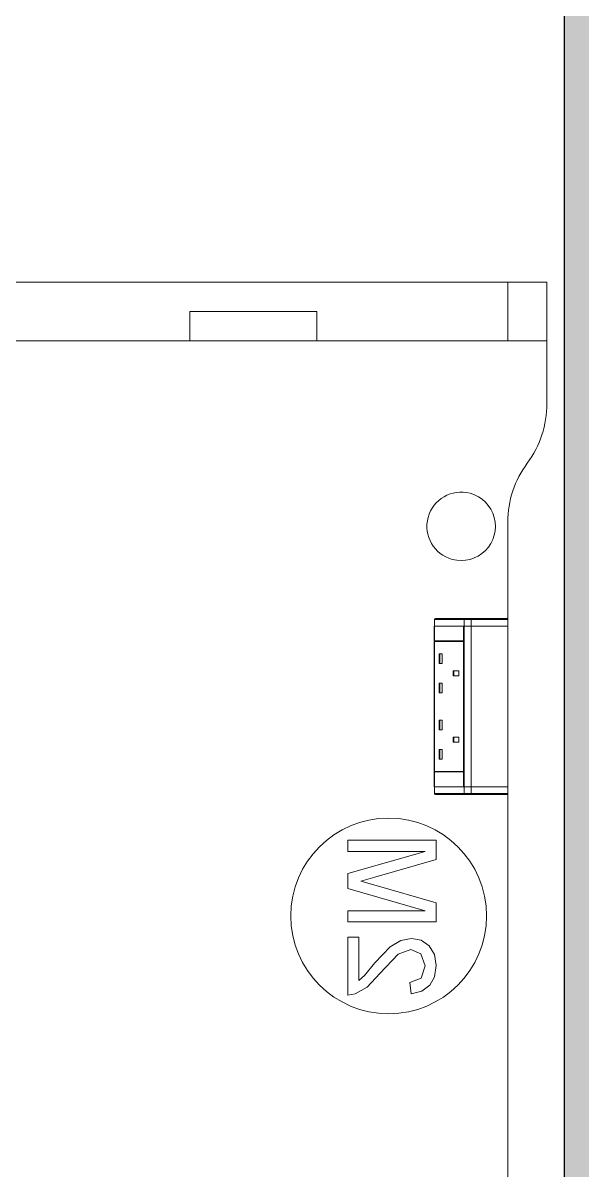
# Model space of a CAD drawing. Header units: millimetres. Extents: x 155927 to 326028, y -36033 to 97293.
# Drawn here: x 216748 to 217319, y 10068 to 11241 of the extents above; entities that cross this region are included whole.
import ezdxf

# ---------------------------------------------------------------- set-up
doc = ezdxf.new("R2010")
doc.units = ezdxf.units.MM
doc.header["$MEASUREMENT"] = 0
for name, color, linetype, lineweight in [('A-WALL-PATT', 7, 'CONTINUOUS', 9), ('I-FURN', 8, 'CONTINUOUS', 9), ('I-WALL', 7, 'CONTINUOUS', 9)]:
    doc.layers.add(name, color=color, linetype=linetype, lineweight=lineweight)

msp = doc.modelspace()

# ---------------------------------------------------------------- hatches: boundary and pattern name
at = {"layer": 'A-WALL-PATT'}
msp.add_hatch(color=256, dxfattribs=at).paths.add_polyline_path([(217300.8, 9369.6), (217402.8, 9369.6), (217402.8, 13505.6), (217300.8, 13505.6), (217300.8, 10128.1)], flags=0)

# ---------------------------------------------------------------- linework, layer by layer
at = {"layer": 'I-FURN'}
for p, q in [((216483.1, 10975.6), (217283.1, 10975.6)), ((217283.1, 10975.6), (216483.1, 10975.6)), ((216483.1, 10975.6), (217283.1, 10975.6)), ((217243.1, 10975.6), (216523.1, 10975.6)), ((217283.1, 10975.6), (217243.1, 10975.6)), ((217243.1, 10975.6), (217243.1, 10915.6)), ((217243.1, 10975.6), (217243.1, 10915.6)), ((217283.1, 10975.6), (217283.1, 10915.6)), ((217283.1, 10975.6), (217283.1, 10915.6)), ((217283.1, 10851.7), (217283.1, 10975.6)), ((217283.1, 10975.6), (217283.1, 10851.7)), ((216918.1, 10945.6), (217048.1, 10945.6)), ((217048.1, 10945.6), (216918.1, 10945.6)), ((216918.1, 10945.6), (216918.1, 10915.6)), ((216918.1, 10915.6), (216918.1, 10945.6)), ((217048.1, 10945.6), (217048.1, 10915.6)), ((217048.1, 10945.6), (217048.1, 10915.6)), ((216918.1, 10915.6), (216483.1, 10915.6)), ((216523.1, 10915.6), (217243.1, 10915.6)), ((217048.1, 10915.6), (216918.1, 10915.6)), ((217283.1, 10915.6), (217048.1, 10915.6)), ((217243.1, 10915.6), (217283.1, 10915.6)), ((217243.1, 10631), (217243.1, 10730.6)), ((217243.1, 10730.6), (217243.1, 10631)), ((217168, 10609), (217168, 10624)), ((217168, 10624), (217197.9, 10624)), ((217168.2, 10631), (217168.2, 10624)), ((217168.2, 10631), (217168.4, 10631)), ((217168.2, 10631), (217168.2, 10624)), ((217168.2, 10624), (217168.2, 10631)), ((217168.2, 10624), (217168.4, 10624)), ((217168.2, 10623.9), (217168.2, 10460)), ((217168.4, 10631), (217198.7, 10631)), ((217168.4, 10631), (217168.4, 10624)), ((217168.4, 10624), (217198.7, 10624)), ((217168.6, 10631.8), (217168.6, 10631.8)), ((217199.5, 10632), (217169.2, 10632)), ((217199.5, 10632), (217169.2, 10632)), ((217197.9, 10624), (217197.9, 10609)), ((217198.1, 10609), (217198.1, 10623.9)), ((217198.1, 10623.9), (217198.7, 10623.9)), ((217198.7, 10631), (217205.6, 10631)), ((217198.7, 10631), (217198.7, 10624)), ((217198.7, 10624), (217205.6, 10624)), ((217205.6, 10623.9), (217198.7, 10623.9)), ((217198.7, 10623.9), (217198.7, 10460)), ((217199.5, 10632), (217238.1, 10632)), ((217205, 10632), (217199.5, 10632)), ((217242.1, 10632), (217205, 10632)), ((217205.6, 10631), (217243.1, 10631)), ((217205.6, 10631), (217205.6, 10624)), ((217205.6, 10624), (217243.1, 10624)), ((217243.1, 10623.9), (217205.6, 10623.9)), ((217205.6, 10623.9), (217205.6, 10460)), ((217238.1, 10632), (217238.1, 10631)), ((217238.1, 10632), (217242.1, 10632)), ((217243.1, 10624), (217243.1, 10631)), ((217243.1, 10631), (217243.1, 10624)), ((217243.1, 10460), (217243.1, 10623.9)), ((217243.1, 10623.9), (217243.1, 10460)), ((217197.9, 10609), (217168, 10609)), ((217168, 10608.5), (217197.9, 10608.5)), ((217168, 10475.5), (217168, 10608.5)), ((217168.4, 10608.5), (217168.4, 10609)), ((217197.9, 10608.5), (217197.9, 10475.5)), ((217198.1, 10475.5), (217198.1, 10608.5)), ((217173.1, 10595.9), (217173.1, 10585.9)), ((217173.1, 10595.9), (217175.9, 10595.9)), ((217173.8, 10595.9), (217173.8, 10585.9)), ((217175.9, 10595.9), (217175.9, 10585.9)), ((217173.1, 10585.9), (217175.9, 10585.9)), ((217187.4, 10578.4), (217187.4, 10573.4)), ((217193.1, 10578.4), (217187.4, 10578.4)), ((217188.1, 10578.4), (217188.1, 10573.4)), ((217193.1, 10573.4), (217193.1, 10578.4)), ((217173.1, 10565.9), (217173.1, 10555.9)), ((217173.1, 10565.9), (217175.9, 10565.9)), ((217173.8, 10565.9), (217173.8, 10555.9)), ((217175.9, 10565.9), (217175.9, 10555.9)), ((217187.4, 10573.4), (217193.1, 10573.4)), ((217173.1, 10555.9), (217175.9, 10555.9)), ((217173.1, 10528.1), (217173.1, 10518.1)), ((217173.1, 10528.1), (217175.9, 10528.1)), ((217173.1, 10518.1), (217175.9, 10518.1)), ((217173.8, 10528.1), (217173.8, 10518.1)), ((217175.9, 10528.1), (217175.9, 10518.1)), ((217187.4, 10510.6), (217187.4, 10505.6)), ((217187.4, 10510.6), (217193.1, 10510.6)), ((217187.4, 10505.6), (217193.1, 10505.6)), ((217188.1, 10510.6), (217188.1, 10505.6)), ((217193.1, 10510.6), (217193.1, 10505.6)), ((217173.1, 10498.1), (217173.1, 10488.1)), ((217173.1, 10498.1), (217175.9, 10498.1)), ((217173.8, 10498.1), (217173.8, 10488.1)), ((217175.9, 10498.1), (217175.9, 10488.1)), ((217173.1, 10488.1), (217175.9, 10488.1)), ((217168, 10475.5), (217197.9, 10475.5)), ((217168, 10475), (217197.9, 10475)), ((217168, 10460), (217168, 10475)), ((217168.4, 10475), (217168.4, 10475.5)), ((217197.9, 10475), (217197.9, 10460)), ((217198.1, 10460), (217198.1, 10475)), ((217197.9, 10460), (217168, 10460)), ((217168.2, 10459.9), (217168.2, 10452.9)), ((217168.4, 10459.9), (217168.2, 10459.9)), ((217168.2, 10459.9), (217168.2, 10452.9)), ((217168.2, 10459.9), (217168.2, 10452.9)), ((217168.4, 10452.9), (217168.4, 10459.9)), ((217198.7, 10459.9), (217168.4, 10459.9)), ((217197.9, 10460), (217200.3, 10460)), ((217198.7, 10460), (217198.1, 10460)), ((217198.7, 10460), (217205.6, 10460)), ((217198.7, 10452.9), (217198.7, 10459.9)), ((217205.6, 10459.9), (217198.7, 10459.9)), ((217205.6, 10460), (217243.1, 10460)), ((217205.6, 10452.9), (217205.6, 10459.9)), ((217243.1, 10459.9), (217205.6, 10459.9)), ((217243.1, 10452.9), (217243.1, 10459.9)), ((217243.1, 10452.9), (217243.1, 10459.9)), ((217168.4, 10452.9), (217168.2, 10452.9)), ((217198.7, 10452.9), (217168.4, 10452.9)), ((217168.6, 10452.1), (217168.6, 10452.2)), ((217169.2, 10451.9), (217199.5, 10451.9)), ((217169.2, 10451.9), (217199.5, 10451.9)), ((217205.6, 10452.9), (217198.7, 10452.9)), ((217238.1, 10451.9), (217199.5, 10451.9)), ((217199.5, 10451.9), (217205, 10451.9)), ((217205, 10451.9), (217242.1, 10451.9)), ((217243.1, 10452.9), (217205.6, 10452.9)), ((217238.1, 10452.9), (217238.1, 10451.9)), ((217242.1, 10451.9), (217238.1, 10451.9)), ((217242.1, 10451.9), (217242.1, 10451.9)), ((217243.1, 9620.6), (217243.1, 10452.9)), ((217243.1, 10452.9), (217243.1, 9620.6)), ((217169.9, 10405.2), (217079.5, 10405.2)), ((217079.5, 10405.2), (217079.5, 10393.9)), ((217169.9, 10385.7), (217169.9, 10405.2)), ((217079.5, 10393.9), (217158.6, 10393.9)), ((217158.6, 10393.9), (217079.5, 10371.1)), ((217107.3, 10367.5), (217169.9, 10385.7)), ((217079.5, 10371.1), (217079.5, 10355.8)), ((217092.9, 10363.5), (217107.3, 10367.5)), ((217079.5, 10355.8), (217158.6, 10333.1)), ((217106.2, 10359.8), (217092.9, 10363.5)), ((217169.9, 10341.3), (217106.2, 10359.8)), ((217158.6, 10333.1), (217079.5, 10333.1)), ((217079.5, 10333.1), (217079.5, 10321.8)), ((217169.9, 10321.8), (217169.9, 10341.3)), ((217079.5, 10321.8), (217169.9, 10321.8)), ((217090.8, 10306.3), (217079.5, 10306.3)), ((217079.5, 10306.3), (217079.5, 10246.9)), ((217090.8, 10261.9), (217090.8, 10306.3)), ((217122.9, 10296.2), (217107.4, 10280)), ((217134, 10302.9), (217122.9, 10296.2)), ((217144.7, 10304.9), (217134, 10302.9)), ((217154.6, 10303), (217144.7, 10304.9)), ((217162.7, 10297.4), (217154.6, 10303)), ((217168.1, 10288.6), (217162.7, 10297.4)), ((217112.4, 10269.2), (217131.2, 10288.7)), ((217131.2, 10288.7), (217144, 10293.6)), ((217144, 10293.6), (217154.4, 10289)), ((217154.4, 10289), (217158.6, 10276.9)), ((217169.9, 10277.2), (217168.1, 10288.6)), ((217107.4, 10280), (217096.6, 10267)), ((217158.6, 10276.9), (217154.5, 10264.4)), ((217168.3, 10265.8), (217169.9, 10277.2)), ((217096.6, 10267), (217090.8, 10261.9)), ((217099.3, 10255), (217112.4, 10269.2)), ((217154.5, 10264.4), (217143.1, 10259.7)), ((217143.1, 10259.7), (217144.5, 10248.4)), ((217163.4, 10257), (217168.3, 10265.8)), ((217079.5, 10246.9), (217087.3, 10248.2)), ((217087.3, 10248.2), (217099.3, 10255)), ((217144.5, 10248.4), (217155.4, 10251.1)), ((217155.4, 10251.1), (217163.4, 10257))]:
    msp.add_line(p, q, dxfattribs=at)
at = {"layer": 'I-FURN', "flags": 128}
for points in [[(217168.2, 10631), (217168.2, 10631.1), (217168.2, 10631.1), (217168.2, 10631.1), (217168.2, 10631.2), (217168.2, 10631.2), (217168.3, 10631.3), (217168.3, 10631.3), (217168.3, 10631.3), (217168.3, 10631.4), (217168.3, 10631.4), (217168.3, 10631.4), (217168.3, 10631.5), (217168.4, 10631.5)], [(217205, 10632), (217204.9, 10632), (217204.8, 10632), (217204.6, 10632), (217204.5, 10632), (217204.3, 10632), (217204.2, 10632), (217204, 10632), (217203.9, 10632), (217203.7, 10632), (217203.6, 10632), (217203.4, 10632), (217203.3, 10632), (217203.1, 10632), (217202.9, 10632), (217202.8, 10632), (217202.6, 10632), (217202.5, 10632), (217202.3, 10632), (217202.1, 10632), (217202, 10632), (217201.8, 10632), (217201.7, 10632), (217201.5, 10632), (217201.4, 10632), (217201.2, 10632), (217201.1, 10632), (217200.9, 10632), (217200.8, 10632), (217200.7, 10632), (217200.5, 10632), (217200.4, 10632), (217200.3, 10632), (217200.1, 10632), (217200, 10632), (217199.9, 10632), (217199.8, 10632), (217199.7, 10632), (217199.6, 10632), (217199.5, 10632)], [(217242.1, 10632), (217241.8, 10632), (217241.4, 10632), (217240.8, 10632), (217240.1, 10632), (217239.3, 10632), (217238.4, 10632), (217237.3, 10632), (217236.1, 10632), (217234.8, 10632), (217233.3, 10632), (217231.7, 10632), (217230, 10632), (217228.2, 10632), (217226.3, 10632), (217224.2, 10632), (217222.1, 10632), (217219.8, 10632), (217217.4, 10632), (217215, 10632), (217212.4, 10632), (217209.8, 10632), (217207.1, 10632), (217205, 10632)], [(217238.1, 10632), (217238.2, 10632), (217238.4, 10632), (217238.6, 10632), (217238.7, 10632), (217238.9, 10632), (217239, 10632), (217239.2, 10632), (217239.3, 10632), (217239.5, 10632), (217239.6, 10632), (217239.8, 10632), (217239.9, 10632), (217240.1, 10632), (217240.2, 10632), (217240.3, 10632), (217240.5, 10632), (217240.6, 10632), (217240.7, 10632), (217240.8, 10632), (217240.9, 10632), (217241.1, 10632), (217241.2, 10632), (217241.3, 10632), (217241.4, 10632), (217241.4, 10632), (217241.5, 10632), (217241.6, 10632), (217241.7, 10632), (217241.7, 10632), (217241.8, 10632), (217241.9, 10632), (217241.9, 10632), (217242, 10632), (217242, 10632), (217242, 10632), (217242, 10632), (217242.1, 10632), (217242.1, 10632), (217242.1, 10632)], [(217242.1, 10632), (217242.1, 10632), (217242.2, 10632), (217242.2, 10632), (217242.2, 10632), (217242.3, 10632), (217242.3, 10632), (217242.4, 10632), (217242.4, 10632), (217242.4, 10632), (217242.5, 10631.9), (217242.5, 10631.9), (217242.5, 10631.9), (217242.6, 10631.9), (217242.6, 10631.9), (217242.6, 10631.8), (217242.7, 10631.8), (217242.7, 10631.8), (217242.7, 10631.8), (217242.8, 10631.7), (217242.8, 10631.7), (217242.8, 10631.7), (217242.8, 10631.7), (217242.9, 10631.6), (217242.9, 10631.6), (217242.9, 10631.6), (217242.9, 10631.5), (217243, 10631.5), (217243, 10631.5), (217243, 10631.4), (217243, 10631.4), (217243, 10631.3), (217243, 10631.3), (217243, 10631.3), (217243.1, 10631.2), (217243.1, 10631.2), (217243.1, 10631.2), (217243.1, 10631.1), (217243.1, 10631.1), (217243.1, 10631), (217243.1, 10631)], [(217242.1, 10632), (217242.1, 10632), (217242.1, 10632)], [(217168.4, 10452.4), (217168.3, 10452.4), (217168.3, 10452.5), (217168.3, 10452.5), (217168.3, 10452.5), (217168.3, 10452.6), (217168.3, 10452.6), (217168.3, 10452.7), (217168.3, 10452.7), (217168.2, 10452.7), (217168.2, 10452.8), (217168.2, 10452.8), (217168.2, 10452.9), (217168.2, 10452.9), (217168.2, 10452.9)], [(217199.5, 10451.9), (217199.6, 10451.9), (217199.7, 10451.9), (217199.8, 10451.9), (217199.9, 10451.9), (217200, 10451.9), (217200.1, 10451.9), (217200.3, 10451.9), (217200.4, 10451.9), (217200.5, 10451.9), (217200.7, 10451.9), (217200.8, 10451.9), (217200.9, 10451.9), (217201.1, 10451.9), (217201.2, 10451.9), (217201.4, 10451.9), (217201.5, 10451.9), (217201.7, 10451.9), (217201.8, 10451.9), (217202, 10451.9), (217202.1, 10451.9), (217202.3, 10451.9), (217202.5, 10451.9), (217202.6, 10451.9), (217202.8, 10451.9), (217202.9, 10451.9), (217203.1, 10451.9), (217203.3, 10451.9), (217203.4, 10451.9), (217203.6, 10451.9), (217203.7, 10451.9), (217203.9, 10451.9), (217204, 10451.9), (217204.2, 10451.9), (217204.3, 10451.9), (217204.5, 10451.9), (217204.6, 10451.9), (217204.8, 10451.9), (217204.9, 10451.9), (217205, 10451.9)], [(217205, 10451.9), (217207.8, 10451.9), (217210.5, 10451.9), (217213.1, 10451.9), (217215.7, 10451.9), (217218.1, 10451.9), (217220.4, 10451.9), (217222.6, 10451.9), (217224.8, 10451.9), (217226.8, 10451.9), (217228.7, 10451.9), (217230.5, 10451.9), (217232.1, 10451.9), (217233.7, 10451.9), (217235.1, 10451.9), (217236.4, 10451.9), (217237.6, 10451.9), (217238.6, 10451.9), (217239.6, 10451.9), (217240.3, 10451.9), (217241, 10451.9), (217241.5, 10451.9), (217241.9, 10451.9), (217242.1, 10451.9)], [(217242.1, 10451.9), (217242.1, 10451.9), (217242.1, 10451.9), (217242, 10451.9), (217242, 10451.9), (217242, 10451.9), (217242, 10451.9), (217241.9, 10451.9), (217241.9, 10451.9), (217241.8, 10451.9), (217241.8, 10451.9), (217241.7, 10451.9), (217241.6, 10451.9), (217241.5, 10451.9), (217241.5, 10451.9), (217241.4, 10451.9), (217241.3, 10451.9), (217241.2, 10451.9), (217241.1, 10451.9), (217241, 10451.9), (217240.9, 10451.9), (217240.7, 10451.9), (217240.6, 10451.9), (217240.5, 10451.9), (217240.4, 10451.9), (217240.2, 10451.9), (217240.1, 10451.9), (217240, 10451.9), (217239.8, 10451.9), (217239.7, 10451.9), (217239.5, 10451.9), (217239.4, 10451.9), (217239.2, 10451.9), (217239.1, 10451.9), (217238.9, 10451.9), (217238.8, 10451.9), (217238.6, 10451.9), (217238.4, 10451.9), (217238.3, 10451.9), (217238.1, 10451.9), (217238.1, 10451.9)], [(217243.1, 10452.9), (217243.1, 10452.9), (217243.1, 10452.8), (217243.1, 10452.8), (217243.1, 10452.7), (217243.1, 10452.7), (217243, 10452.7), (217243, 10452.6), (217243, 10452.6), (217243, 10452.5), (217243, 10452.5), (217243, 10452.5), (217243, 10452.4), (217242.9, 10452.4), (217242.9, 10452.4), (217242.9, 10452.3), (217242.9, 10452.3), (217242.9, 10452.3), (217242.8, 10452.2), (217242.8, 10452.2), (217242.8, 10452.2), (217242.7, 10452.2), (217242.7, 10452.1), (217242.7, 10452.1), (217242.6, 10452.1), (217242.6, 10452.1), (217242.6, 10452), (217242.5, 10452), (217242.5, 10452), (217242.5, 10452), (217242.4, 10452), (217242.4, 10452), (217242.4, 10451.9), (217242.3, 10451.9), (217242.3, 10451.9), (217242.2, 10451.9), (217242.2, 10451.9), (217242.2, 10451.9), (217242.1, 10451.9), (217242.1, 10451.9), (217242.1, 10451.9)]]:
    msp.add_lwpolyline(points, dxfattribs=at)
at = {"layer": 'I-FURN'}
for centre, radius, start, end in [((217183, 10850.6), 100, 323.1301, 0.6256), ((217183, 10850.6), 100, 323.1301, 0.6256), ((217343.1, 10730.6), 100, 143.1301, 180), ((217343.1, 10730.6), 100, 143.1301, 180), ((217195.5, 10726.1), 35, 75, 255), ((217195.5, 10726.1), 35, 15, 75), ((217195.5, 10726.1), 35, 255, 14.7004), ((217121.4, 10327.9), 100, 90, 270), ((217121.4, 10327.9), 100, 270, 90)]:
    msp.add_arc(centre, radius, start, end, dxfattribs=at)
for centre, major_axis, ratio, start_param, end_param in [((217169.2, 10631), (0, 1), 0.819152, 0, 1.570796), ((217199.5, 10631), (0, -1), 0.819152, 3.141593, 4.712389), ((217205, 10631), (0, -1), 0.56467, 1.570796, 3.141593), ((217242.1, 10631), (0, -1), 0.998113, 1.570796, 3.141593), ((217169.2, 10452.9), (0, -1), 0.819152, 4.712389, 6.283185), ((217199.5, 10452.9), (0, -1), 0.819152, 4.712389, 6.283185), ((217205, 10452.9), (0, -1), 0.56467, 0, 1.570796), ((217242.1, 10452.9), (0, -1), 0.998113, 0, 1.570796)]:
    msp.add_ellipse(centre, major_axis=major_axis, ratio=ratio, start_param=start_param, end_param=end_param, dxfattribs=at)
at = {"layer": 'I-WALL', "lineweight": 30}
msp.add_line((217300.8, 13505.6), (217300.8, 9369.6), dxfattribs=at)

doc.saveas('drawing.dxf')
